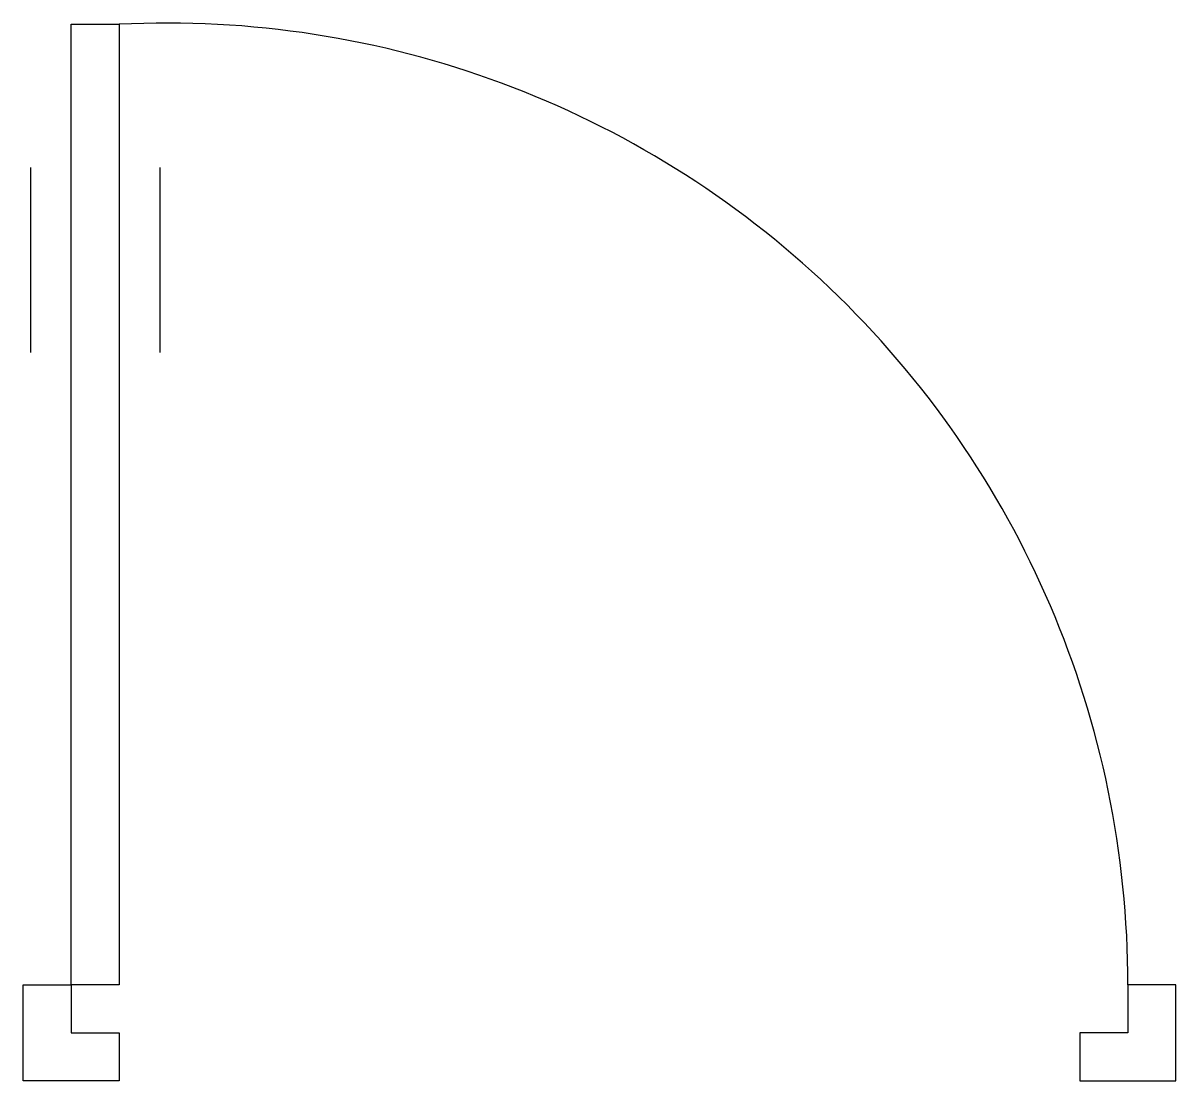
# Model space of a CAD drawing. Extents: x -0.5 to 0.5, y -0.04 to 0.88.
import ezdxf

# ---------------------------------------------------------------- set-up
doc = ezdxf.new("R2010")
doc.units = 0
doc.header["$LTSCALE"] = 1000
doc.header["$MEASUREMENT"] = 0
doc.layers.get('0').update_dxf_attribs({"linetype": 'CONTINUOUS'})

msp = doc.modelspace()

# ---------------------------------------------------------------- linework, layer by layer
for p, q in [((-0.4583, 0.0417), (-0.4583, 0.875)), ((-0.4583, 0.875), (-0.4167, 0.875)), ((-0.4167, 0.875), (-0.4167, 0.0417)), ((-0.4936, 0.7506), (-0.4936, 0.5902)), ((-0.3814, 0.7506), (-0.3814, 0.5902)), ((-0.5, -0.0417), (-0.5, 0.0417)), ((-0.5, 0.0417), (-0.4583, 0.0417)), ((-0.4167, 0.0417), (-0.4583, 0.0417)), ((-0.4583, 0.0417), (-0.4583, 0)), ((0.4583, 0.0417), (0.4583, 0)), ((0.5, 0.0417), (0.4583, 0.0417)), ((0.5, -0.0417), (0.5, 0.0417)), ((-0.4583, 0), (-0.4167, 0)), ((-0.4167, 0), (-0.4167, -0.0417)), ((0.4167, 0), (0.4167, -0.0417)), ((0.4583, 0), (0.4167, 0)), ((-0.4167, -0.0417), (-0.5, -0.0417)), ((-0.5, -0.0417), (-0.5, -0.0417)), ((0.4167, -0.0417), (0.5, -0.0417)), ((0.5, -0.0417), (0.5, -0.0417))]:
    msp.add_line(p, q)
msp.add_arc((-0.375, 0.0427), 0.8333, 359.9283, 92.866)

doc.saveas('drawing.dxf')
